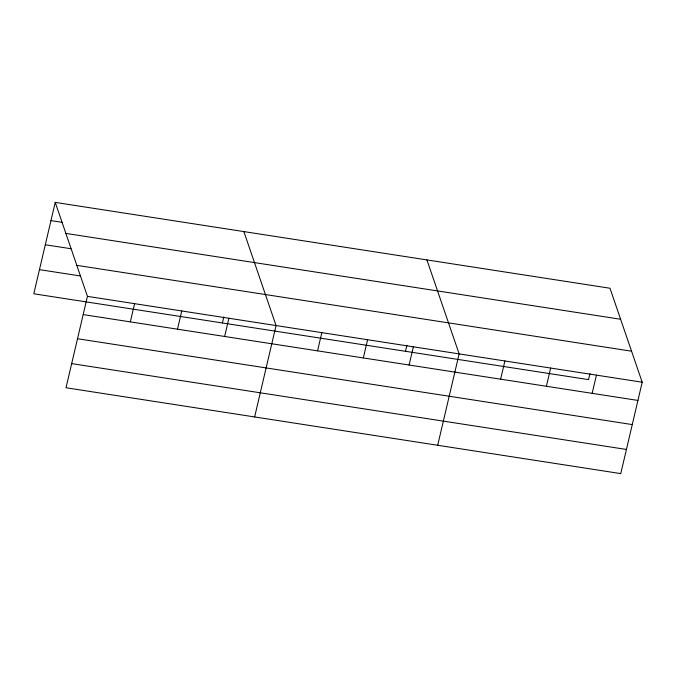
<?xml version="1.0" encoding="UTF-8"?>
<svg xmlns="http://www.w3.org/2000/svg" width="676" height="676" viewBox="0 0 676 676"><rect width="100%" height="100%" fill="white"/><g stroke="black" fill="none" stroke-linecap="round" stroke-linejoin="round"><path stroke-width="1.01" d="M55.238 202.394L87.449 296.367L66.011 387.754L620.762 473.606L642.2 382.219L609.989 288.246L55.238 202.394L33.8 293.781L588.551 379.633L589.971 373.6M130.333 321.877L134.6 303.659M177.484 329.178L181.76 310.96M222.412 322.976L223.832 316.934M224.635 336.471L228.91 318.261M254.632 416.948L276.061 325.553L243.85 231.581M317.559 350.852L321.827 332.634M363.325 357.934L367.6 339.724M405.482 351.3L406.901 345.267M409.09 365.015L413.366 346.805M437.693 445.273L459.131 353.886L426.919 259.914M500.629 379.185L504.896 360.967M546.394 386.266L550.67 368.048M592.159 393.347L596.435 375.138M50.962 220.613L62.243 222.353M65.868 233.406L620.619 319.258M45.3 244.754L70.929 248.726M76.819 265.355L631.57 351.207M39.462 269.639L80.469 275.985M87.449 296.367L642.2 382.219M83.173 314.585L637.924 400.429M77.512 338.727L632.263 424.579M71.673 363.612L626.432 449.455"/></g></svg>
